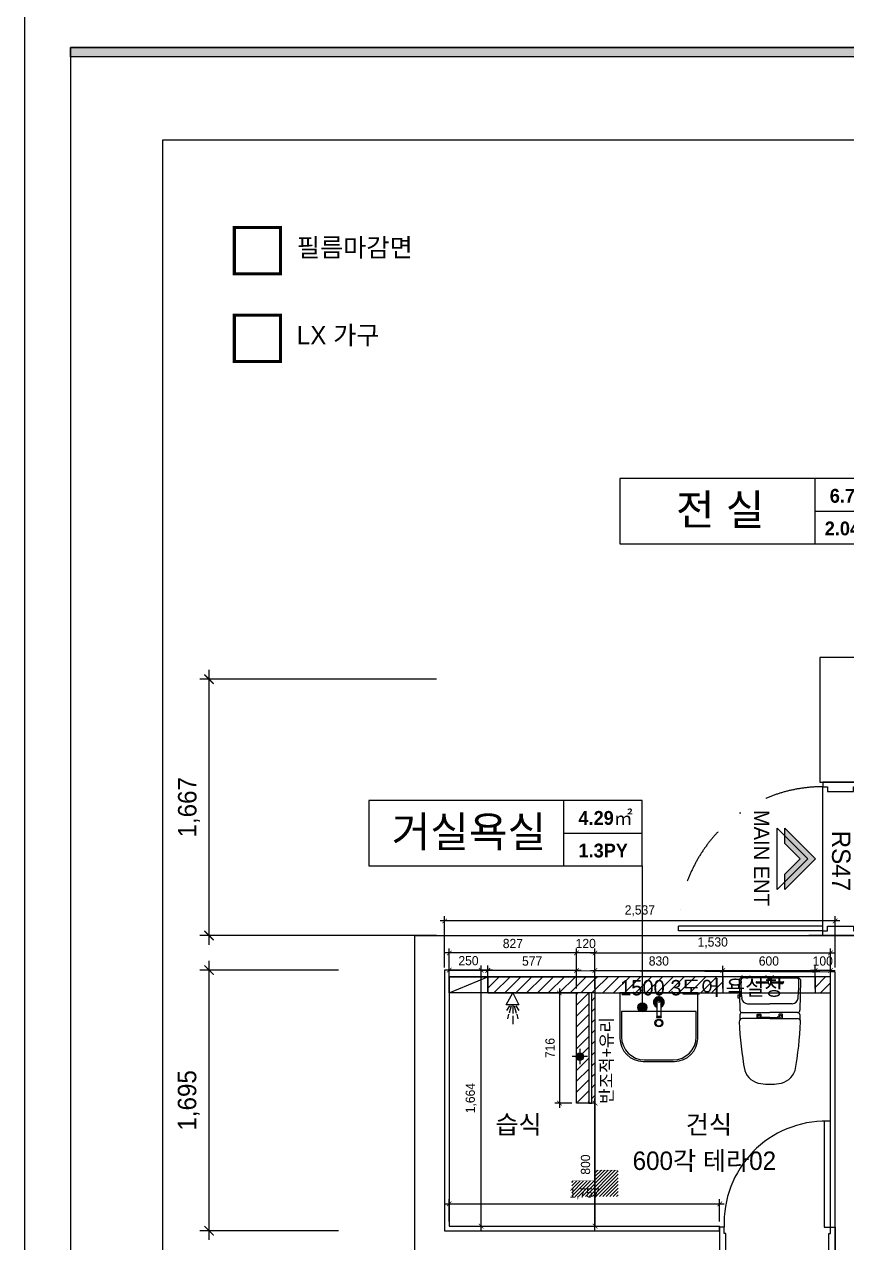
# Model space of a CAD drawing. Header units: millimetres. Extents: x 236955 to 308542, y 30900 to 88969.
# Drawn here: x 256942 to 262285, y 67578 to 75500 of the extents above; entities that cross this region are included whole.
import ezdxf
from ezdxf.enums import TextEntityAlignment as Align

# ---------------------------------------------------------------- set-up
doc = ezdxf.new("R2010")
doc.units = ezdxf.units.MM
doc.header["$LTSCALE"] = 100
doc.header["$PDMODE"] = 3
for name, pattern in [('DASHDOT', [25.4, 12.7, -6.35, 0, -6.35]), ('DASHEDX2', [1.5, 1, -0.5]), ('HID2', [1, 0.5, -0.5]), ('HIDDEN', [0.375, 0.25, -0.125])]:
    doc.linetypes.add(name, pattern=pattern)
doc.layers.get('DEFPOINTS').update_dxf_attribs({"color": 248})
for name, color, linetype in [('0-ELC TEXT', 7, 'Continuous'), ('03-TEXT', 3, 'Continuous'), ('03-WAL NEW', 3, 'Continuous'), ('06-FUR', 6, 'Continuous'), ('07-DIM WAL', 5, 'Continuous'), ('3.기호.계단선', 30, 'Continuous'), ('BATH', 4, 'Continuous'), ('C-LEVEL', 7, 'Continuous'), ('CO-BATH', 6, 'Continuous'), ('CO-DO-FR', 7, 'Continuous'), ('CO-DOOR', 8, 'Continuous'), ('F-DOOR', 6, 'Continuous'), ('F-SYM', 7, 'Continuous'), ('F-WALL1', 2, 'Continuous'), ('FIN', 7, 'Continuous'), ('FORM(YOURNAME)-1', 1, 'Continuous'), ('FORM(YOURNAME)-11', 1, 'Continuous'), ('HL', 6, 'HIDDEN'), ('TOILET-1', 6, 'Continuous'), ('설비', 140, 'Continuous')]:
    doc.layers.add(name, color=color, linetype=linetype)
doc.styles.add('HY 울릉도 L', font='')
doc.styles.add('YOURNAME', font='HY울릉도M.TTF')
doc.styles.add('넥슨고딕', font='NEXONLv1GothicBold.ttf')
doc.styles.add('코레일둥고', font='Korail_Round_Gothic_Medium.ttf')
doc.styles.get('HY 울릉도 L').set_extended_font_data('HY울릉도L')
doc.dimstyles.new('30', dxfattribs={"dimscale": 30, "dimtxt": 2, "dimasz": 1, "dimexe": 1, "dimexo": 1, "dimgap": 1, "dimtad": 1, "dimdec": 0, "dimrnd": 0.05, "dimdsep": 46, "dimlunit": 6, "dimtxsty": 'HY 울릉도 L', "dimblk": 'ARCHTICK', "dimcen": 2.5, "dimdle": 1, "dimclrd": 133, "dimclre": 133, "dimclrt": 30, "dimadec": 0, "dimazin": 0, "dimtfac": 1, "dimtdec": 0, "dimtix": 1, "dimtmove": 2, "dimatfit": 3, "dimldrblk": 'ARCHTICK', "dimfxl": 1, "dimlwd": -1, "dimlwe": -1, "dimarcsym": 0})
doc.dimstyles.new('60', dxfattribs={"dimscale": 60, "dimtxt": 2, "dimasz": 1, "dimexe": 1, "dimexo": 1, "dimgap": 1, "dimtad": 1, "dimdec": 0, "dimrnd": 0.05, "dimdsep": 46, "dimlunit": 6, "dimtxsty": 'HY 울릉도 L', "dimblk": 'ARCHTICK', "dimcen": 2.5, "dimdle": 1, "dimclrd": 133, "dimclre": 133, "dimclrt": 30, "dimadec": 0, "dimazin": 0, "dimtfac": 1, "dimtdec": 0, "dimtix": 1, "dimtmove": 2, "dimatfit": 3, "dimldrblk": 'ARCHTICK', "dimfxl": 1, "dimlwd": -1, "dimlwe": -1, "dimarcsym": 0})
pattern_1 = [(45, (9.923, -4), (-35.355339, 35.355339), [])]

# ---------------------------------------------------------------- blocks, each defined once
blk = doc.blocks.new('A$C4B2D31F0')
at = {"layer": 'FIN', "color": 4}
for p, q in [((185, 690.9), (20.4, 690.9)), ((37.2, 692.3), (24.7, 692.3)), ((37.2, 692.3), (49.7, 692.3)), ((200.9, 690.9), (365.5, 690.9)), ((47.7, 523.7), (192.9, 523.7)), ((338.2, 523.7), (192.9, 523.7)), ((12.6, 465.9), (192.9, 465.9)), ((192.9, 426.6), (13.7, 426.6)), ((373.3, 465.9), (192.9, 465.9)), ((192.9, 426.6), (372.2, 426.6))]:
    blk.add_line(p, q, dxfattribs=at)
for points in [[(20.4, 690.9), (7.9, 690.9, 0.421209), (-7.1, 675.5), (-2.4, 480.5, 0.001659)], [(365.5, 690.9), (378, 690.9, -0.421209), (392.9, 675.5), (388.3, 480.5, -0.001659)], [(12.6, 465.9, 0.371724), (-1.8, 451.2, 0.003515), (-1, 420.3, 0.320541)], [(373.3, 465.9, -0.371724), (387.7, 451.2, -0.003515), (386.9, 420.3, -0.320541)]]:
    blk.add_lwpolyline(points, format="xyb", dxfattribs=at)
for centre, radius, start, end in [((1004.3, 663.1), 1000, 179.31159, 185.94375), ((20.4, 674.9), 16, 90, 179.31159), ((24.7, 707.3), 15, 180, 270), ((49.7, 707.3), 15, 270, 0), ((365.5, 674.9), 16, 0.68841, 90), ((-618.4, 663.1), 1000, 354.05625, 0.68841), ((49.4, 563.7), 40, 185.94375, 267.51291), ((336.5, 563.7), 40, 272.48709, 354.05625), ((12.6, 480.9), 15, 181.36509, 270), ((373.3, 480.9), 15, 270, 358.63491), ((13.7, 406.6), 20, 90, 182.3333), ((2197.7, 495.6), 2205.9, 182.3333, 190.60807), ((-1811.8, 495.6), 2205.9, 349.39193, 357.6667), ((372.2, 406.6), 20, 357.6667, 90), ((148.7, 128.9), 125.5, 198.2964, 263.42408), ((237.2, 128.9), 125.5, 276.57592, 341.7036), ((192.9, 405.9), 405.9, 261.69926, 270), ((192.9, 405.9), 405.9, 270, 278.30074)]:
    blk.add_arc(centre, radius, start, end, dxfattribs=at)
at = {"layer": 'HL', "linetype": 'Continuous'}
for p, q in [((106.4, 666.3), (184.4, 666.3)), ((106.4, 659.3), (185.5, 659.3)), ((168.9, 697.3), (168.9, 707.3)), ((168.9, 697.3), (216.9, 697.3)), ((186, 692.5), (180.6, 697.3)), ((181.6, 685.5), (186, 692.5)), ((187, 651.2), (181.6, 685.5)), ((181.6, 685.5), (204.3, 685.5)), ((186, 692.5), (199.9, 692.5)), ((187, 651.2), (198.9, 651.2)), ((198.9, 651.2), (204.3, 685.5)), ((199.9, 692.5), (205.3, 697.3)), ((204.3, 685.5), (199.9, 692.5)), ((200.4, 659.3), (279.4, 659.3)), ((201.4, 666.3), (279.4, 666.3)), ((216.9, 697.3), (216.9, 707.3)), ((-16, 576.9), (-16, 564.8)), ((-12, 580.9), (-4.8, 580.9)), ((-12, 560.8), (-4.3, 560.8)), ((192.9, 433.7), (146.6, 433.7)), ((192.9, 433.7), (239.3, 433.7))]:
    blk.add_line(p, q, dxfattribs=at)
for points in [[(110.4, 426.6), (110.4, 450.8, -0.414214), (114.4, 454.8), (130.9, 454.8, -0.414214), (134.9, 450.8), (134.9, 435.2), (134.9, 426.6)], [(134.9, 435.2), (144.6, 435.2, -0.414214), (146.6, 433.2), (146.6, 426.6)], [(251, 435.2), (241.3, 435.2, 0.414214), (239.3, 433.2), (239.3, 426.6)], [(275.5, 426.6), (275.5, 450.8, 0.414214), (271.5, 454.8), (255, 454.8, 0.414214), (251, 450.8), (251, 435.2), (251, 426.6)]]:
    blk.add_lwpolyline(points, format="xyb", dxfattribs=at)
for centre in [(122.9, 440.9), (262.9, 440.9)]:
    blk.add_circle(centre, 8, dxfattribs=at)
for centre, radius, start, end in [((106.4, 662.8), 3.5, 90, 270), ((279.4, 662.8), 3.5, 270, 90), ((-12, 576.9), 4, 90, 180), ((-12, 564.8), 4, 180, 270)]:
    blk.add_arc(centre, radius, start, end, dxfattribs=at)
blk = doc.blocks.new('FORM-ELEVATION')
at = {"layer": 'FORM(YOURNAME)-11'}
h = blk.add_hatch(color=256, dxfattribs=at)
h.dxf.hatch_style = 1
h.paths.add_polyline_path([(-10309, 35708), (71691, 35708), (71691, 35508), (-10309, 35508)])
h.paths.add_polyline_path([(-10309, -21492), (71691, -21492), (71691, -21692), (-10309, -21692)])
at = {"layer": 'DEFPOINTS', "color": 158}
for points in [[(-10309, -21692), (71691, -21692), (71691, 35708), (-10309, 35708)], [(-8309, 33708), (61071, 33708), (61071, -19692), (-8309, -19692)]]:
    blk.add_lwpolyline(points, close=True, dxfattribs=at)
at = {"layer": 'FORM(YOURNAME)-11', "color": 250}
blk.add_lwpolyline([(-11309, -22692), (72691, -22692), (72691, 36708), (-11309, 36708)], close=True, dxfattribs=at)
at = {"layer": 'FORM(YOURNAME)-11'}
blk.add_lwpolyline([(-10309, 35708), (71691, 35708), (71691, 35508), (-10309, 35508)], close=True, dxfattribs=at)
at = {"layer": 'FORM(YOURNAME)-11', "color": 3, "style": 'YOURNAME'}
for tag, height, p in [('1', 450, (71041, -1219)), ('2', 450, (71041, -1863)), ('3', 450, (71041, -3150)), ('4', 450, (71041, -5081)), ('5', 515, (71041, -7398)), ('6', 515, (71041, -9650)), ('7', 515, (71041, -11903)), ('8', 515, (71041, -14155)), ('9', 515, (71041, -16408)), ('10', 515, (66791, -18596)), ('11', 515, (71041, -18660)), ('12', 515, (66791, -20848)), ('13', 515, (71041, -20848))]:
    blk.add_attdef(tag, text='', height=height, dxfattribs=at).set_placement(p, align=Align.MIDDLE_RIGHT)
blk = doc.blocks.new('F-SYM-ENT NAME')
at = {"layer": 'F-SYM'}
h = blk.add_hatch(color=1, dxfattribs=at)
h.dxf.hatch_style = 1
h.paths.add_polyline_path([(-181266.5, -29724.5), (-181466.5, -29924.5), (-181366.5, -29924.5), (-181266.5, -29824.5), (-181166.5, -29924.5), (-181066.5, -29924.5)])
at = {"layer": 'F-SYM', "color": 1}
for points in [[(-181266.5, -29724.5), (-181466.5, -29924.5), (-181366.5, -29924.5), (-181266.5, -29824.5), (-181166.5, -29924.5), (-181066.5, -29924.5)], [(-181266.5, -29774.5), (-181466.5, -29974.5), (-181066.5, -29974.5)]]:
    blk.add_lwpolyline(points, close=True, dxfattribs=at)
at = {"layer": 'F-SYM', "color": 1, "style": 'YOURNAME'}
blk.add_attdef('ENT', text='', height=100, dxfattribs=at).set_placement((-181266.5, -30024.5), align=Align.TOP_CENTER)
blk = doc.blocks.new('flooor')
at = {"layer": '3.기호.계단선'}
h = blk.add_hatch(color=256, dxfattribs=at)
h.dxf.hatch_style = 1
edge = h.paths.add_edge_path()
edge.add_arc((260550.6, 68787.5), 24, 0, 360)
for p, q in [((260600.6, 68787.5), (260500.6, 68787.5)), ((260550.6, 68837.5), (260550.6, 68737.5))]:
    blk.add_line(p, q, dxfattribs=at)
blk.add_circle((260550.6, 68787.5), 24, dxfattribs=at)
at = {"layer": 'CO-DO-FR'}
for points in [[(261459.6, 67678), (261459.6, 67478), (261489.6, 67478), (261489.6, 67518), (261499.6, 67518), (261499.6, 67638), (261489.6, 67638), (261489.6, 67678), (261459.6, 67678)], [(262209.6, 67678), (262209.6, 67478), (262179.6, 67478), (262179.6, 67518), (262169.6, 67518), (262169.6, 67638), (262179.6, 67638), (262179.6, 67678), (262209.6, 67678)]]:
    blk.add_lwpolyline(points, close=True, dxfattribs=at)
at = {"layer": 'CO-DOOR'}
blk.add_lwpolyline([(262139.6, 68368), (262139.6, 67678), (262179.6, 67678), (262179.6, 68368)], close=True, dxfattribs=at)
blk.add_arc((262149.6, 67707.4), 660.7, 89.13271, 182.55234, dxfattribs=at)
at = {"layer": 'F-DOOR'}
for p, q in [((262129.6, 69605.5), (262129.6, 70542.5)), ((262129.6, 69635.5), (261192.6, 69635.5)), ((261192.6, 69605.5), (261192.6, 69635.5)), ((262129.6, 69605.5), (262129.6, 69635.5)), ((262129.6, 69605.5), (261192.6, 69605.5)), ((262259.6, 69575.5), (262039.6, 69575.5)), ((262039.6, 69575.5), (262259.6, 69575.5))]:
    blk.add_line(p, q, dxfattribs=at)
for points in [[(262129.6, 70572.5), (262129.6, 70542.5), (262159.6, 70542.5), (262159.6, 70512.5), (262329.6, 70512.5), (262329.6, 70542.5), (262359.6, 70542.5), (262359.6, 70572.5), (262129.6, 70572.5)], [(262129.6, 69575.5), (262129.6, 69605.5), (262159.6, 69605.5), (262159.6, 69635.5), (262329.6, 69635.5), (262329.6, 69605.5), (262359.6, 69605.5), (262359.6, 69575.5), (262129.6, 69575.5)]]:
    blk.add_lwpolyline(points, dxfattribs=at)
at = {"layer": 'F-DOOR', "color": 1, "linetype": 'DASHDOT', "ltscale": 0.3}
blk.add_arc((262129.6, 69605.5), 937, 90, 180, dxfattribs=at)
at = {"layer": 'F-WALL1'}
blk.add_lwpolyline([(262109.6, 70572.5), (262379.6, 70572.5), (262379.6, 71382.5), (262109.6, 71382.5)], close=True, dxfattribs=at)
for points in [[(259479.6, 60619.5), (259479.6, 69575.5), (262379.6, 69575.5), (262379.6, 68460.5), (262464.6, 68460.5), (262464.6, 68300.5), (262379.6, 68300.5), (262379.6, 67500.5)], [(262209.6, 67500.5), (262209.5, 69336.5), (259672.6, 69350.5), (259672.6, 67655.5), (261459.6, 67655.5), (261459.6, 67500.5)]]:
    blk.add_lwpolyline(points, dxfattribs=at)
at = {"layer": 'F-SYM'}
ref = blk.add_blockref('F-SYM-ENT NAME', (291807, 251340.5), dxfattribs=dict(at, xscale=-1, rotation=270))
ref.add_attrib('ENT', 'MAIN ENT', dxfattribs={"color": 1, "height": 100, "rotation": 270, "style": 'YOURNAME'}).set_placement((261782.5, 70079.6), align=Align.TOP_CENTER)
blk = doc.blocks.new('_ArchTick')
at = {"color": 0, "linetype": 'ByBlock', "const_width": 0.15}
blk.add_lwpolyline([(-0.5, -0.5), (0.5, 0.5)], dxfattribs=at)
blk = doc.blocks.new('*D65')
at = {"layer": '07-DIM WAL', "color": 133}
for p, q in [((258141.9, 67595.5), (258141.9, 69410.5)), ((258981.9, 69350.5), (258081.9, 69350.5)), ((258981.9, 67655.5), (258081.9, 67655.5))]:
    blk.add_line(p, q, dxfattribs=at)
at = {"layer": 'DEFPOINTS', "color": 0}
for p in [(258141.9, 69350.5), (259041.9, 69350.5), (259041.9, 67655.5)]:
    blk.add_point(p, dxfattribs=at)
at = {"layer": '07-DIM WAL', "color": 133, "xscale": 60, "yscale": 60, "zscale": 60}
for p, rotation in [((258141.9, 69350.5), 90), ((258141.9, 67655.5), 270)]:
    blk.add_blockref('_ArchTick', p, dxfattribs=dict(at, rotation=rotation))
at = {"layer": '07-DIM WAL', "color": 30, "insert": (258009.9, 68503), "char_height": 120, "attachment_point": 5, "rotation": 90, "style": 'HY 울릉도 L'}
blk.add_mtext('1,695', dxfattribs=at)
blk = doc.blocks.new('*D66')
at = {"layer": '07-DIM WAL', "color": 133}
for p, q in [((258141.9, 69515.5), (258141.9, 71302.5)), ((259619.6, 71242.5), (258081.9, 71242.5)), ((259619.6, 69575.5), (258081.9, 69575.5))]:
    blk.add_line(p, q, dxfattribs=at)
at = {"layer": 'DEFPOINTS', "color": 0}
for p in [(258141.9, 71242.5), (259679.6, 71242.5), (259679.6, 69575.5)]:
    blk.add_point(p, dxfattribs=at)
at = {"layer": '07-DIM WAL', "color": 133, "xscale": 60, "yscale": 60, "zscale": 60}
for p, rotation in [((258141.9, 71242.5), 90), ((258141.9, 69575.5), 270)]:
    blk.add_blockref('_ArchTick', p, dxfattribs=dict(at, rotation=rotation))
at = {"layer": '07-DIM WAL', "color": 30, "insert": (258011.3, 70409), "char_height": 120, "attachment_point": 5, "rotation": 90, "style": 'HY 울릉도 L'}
blk.add_mtext('1,667', dxfattribs=at)
blk = doc.blocks.new('*D232')
at = {"layer": '07-DIM WAL', "color": 133}
for p, q in [((260649.5, 67655.5), (260649.5, 68515.5)), ((260679.5, 68485.5), (260679.5, 68485.5)), ((260679.5, 67685.5), (260679.5, 67685.5))]:
    blk.add_line(p, q, dxfattribs=at)
at = {"layer": 'DEFPOINTS', "color": 0}
for p in [(260649.5, 68485.5), (260649.5, 68485.5), (260649.5, 67685.5)]:
    blk.add_point(p, dxfattribs=at)
at = {"layer": '07-DIM WAL', "color": 133, "xscale": 30, "yscale": 30, "zscale": 30}
for p, rotation in [((260649.5, 68485.5), 90), ((260649.5, 67685.5), 270)]:
    blk.add_blockref('_ArchTick', p, dxfattribs=dict(at, rotation=rotation))
at = {"layer": '07-DIM WAL', "color": 30, "insert": (260588.2, 68085.5), "char_height": 60, "attachment_point": 5, "rotation": 90, "style": 'HY 울릉도 L'}
blk.add_mtext('800', dxfattribs=at)
blk = doc.blocks.new('AC-8')
at = {"layer": 'BATH'}
for p, q in [((-50.8, 54), (-0.1, 142.7)), ((-0.1, 142.7), (45.4, 54)), ((45.4, 54), (-50.8, 54)), ((-24.7, 46.5), (-46.3, 12.2)), ((-13.5, 47.3), (-27.7, -7.9)), ((-1.6, 49.5), (-1.6, -10.8)), ((10.4, 47.3), (24.5, -7.9)), ((21.6, 46.5), (43.2, 12.2)), ((-31.4, -16.2), (-41.1, -49)), ((-1.6, -27.3), (-1.6, -88.5)), ((28.3, -16.2), (38, -49))]:
    blk.add_line(p, q, dxfattribs=at)
blk = doc.blocks.new('B-003')
blk.add_line((0, 0), (0, -65))
at = {"layer": 'CO-BATH'}
for p, q in [((-252.5, 0), (-252.5, -295)), ((252.5, 0), (-252.5, 0)), ((252.5, -295), (252.5, 0)), ((-102.5, -445), (102.5, -445))]:
    blk.add_line(p, q, dxfattribs=at)
at = {"layer": 'CO-BATH', "color": 8}
for p, q in [((-12.5, -60), (-12.5, -150.5)), ((12.5, -60), (12.5, -150.5)), ((-242.5, -120), (-242.5, -285)), ((242.5, -120), (-242.5, -120)), ((-14.5, -155.5), (-14.5, -160.5)), ((-13.5, -150.5), (-13.5, -155.5)), ((13.5, -150.5), (13.5, -155.5)), ((14.5, -155.5), (14.5, -160.5)), ((242.5, -285), (242.5, -120)), ((-14.5, -160.5), (14.5, -160.5)), ((-92.5, -435), (92.5, -435))]:
    blk.add_line(p, q, dxfattribs=at)
at = {"layer": 'CO-BATH', "color": 251}
for p, q in [((-14.5, -155.5), (14.5, -155.5)), ((-13.5, -150.5), (13.5, -150.5))]:
    blk.add_line(p, q, dxfattribs=at)
at = {"layer": 'CO-BATH', "color": 8}
blk.add_circle((0, -195), 25, dxfattribs=at)
at = {"layer": 'CO-BATH', "color": 251}
blk.add_circle((0, -195), 20, dxfattribs=at)
at = {"layer": 'CO-BATH', "color": 8}
for centre, radius, start, end in [((0, -60), 35, 290.92481, 249.07514), ((0, -60), 12.5, 359.99998, 179.99998), ((-92.5, -285), 150, 180, 270), ((92.5, -285), 150, 270, 0)]:
    blk.add_arc(centre, radius, start, end, dxfattribs=at)
at = {"layer": 'CO-BATH', "color": 251}
for radius, start, end in [(30, 294.62429, 245.37566), (25, 299.99998, 239.99998), (18, 313.98294, 226.01701)]:
    blk.add_arc((0, -60), radius, start, end, dxfattribs=at)
at = {"layer": 'CO-BATH'}
for centre, start, end in [((-102.5, -295), 180, 270), ((102.5, -295), 270, 0)]:
    blk.add_arc(centre, 150, start, end, dxfattribs=at)
blk = doc.blocks.new('*D346')
at = {"layer": '07-DIM WAL', "color": 133}
for p, q in [((259982.6, 69349.9), (259672.6, 69349.9)), ((259702.6, 69336.5), (259702.6, 69379.9)), ((259952.6, 69336.5), (259952.6, 69379.9))]:
    blk.add_line(p, q, dxfattribs=at)
at = {"layer": 'DEFPOINTS', "color": 0}
for p in [(259702.6, 69349.9), (259702.6, 69306.5), (259952.6, 69306.5)]:
    blk.add_point(p, dxfattribs=at)
at = {"layer": '07-DIM WAL', "color": 133, "xscale": 30, "yscale": 30, "zscale": 30, "rotation": 180}
blk.add_blockref('_ArchTick', (259702.6, 69349.9), dxfattribs=at)
at = {"layer": '07-DIM WAL', "color": 133, "xscale": 30, "yscale": 30, "zscale": 30}
blk.add_blockref('_ArchTick', (259952.6, 69349.9), dxfattribs=at)
at = {"layer": '07-DIM WAL', "color": 30, "insert": (259827.6, 69411.3), "char_height": 60, "attachment_point": 5, "style": 'HY 울릉도 L'}
blk.add_mtext('250', dxfattribs=at)
blk = doc.blocks.new('*D347')
at = {"layer": '07-DIM WAL', "color": 133}
for p, q in [((260559.5, 69347.8), (259922.6, 69347.8)), ((259952.6, 69231.5), (259952.6, 69377.8)), ((260529.5, 69231.5), (260529.5, 69377.8))]:
    blk.add_line(p, q, dxfattribs=at)
at = {"layer": 'DEFPOINTS', "color": 0}
for p in [(259952.6, 69347.8), (259952.6, 69201.5), (260529.5, 69201.5)]:
    blk.add_point(p, dxfattribs=at)
at = {"layer": '07-DIM WAL', "color": 133, "xscale": 30, "yscale": 30, "zscale": 30, "rotation": 180}
blk.add_blockref('_ArchTick', (259952.6, 69347.8), dxfattribs=at)
at = {"layer": '07-DIM WAL', "color": 133, "xscale": 30, "yscale": 30, "zscale": 30}
blk.add_blockref('_ArchTick', (260529.5, 69347.8), dxfattribs=at)
at = {"layer": '07-DIM WAL', "color": 30, "insert": (260241.1, 69408.5), "char_height": 60, "attachment_point": 5, "style": 'HY 울릉도 L'}
blk.add_mtext('577', dxfattribs=at)
blk = doc.blocks.new('*D348')
at = {"layer": '07-DIM WAL', "color": 133}
for p, q in [((260529.5, 69231.5), (260529.5, 69491.6)), ((260649.5, 69231.5), (260649.5, 69491.6)), ((260529.5, 69461.6), (260499.5, 69461.6)), ((260649.5, 69461.6), (260529.5, 69461.6)), ((260649.5, 69461.6), (260679.5, 69461.6))]:
    blk.add_line(p, q, dxfattribs=at)
at = {"layer": 'DEFPOINTS', "color": 0}
for p in [(260529.5, 69461.6), (260529.5, 69201.5), (260649.5, 69201.5)]:
    blk.add_point(p, dxfattribs=at)
at = {"layer": '07-DIM WAL', "color": 133, "xscale": 30, "yscale": 30, "zscale": 30}
blk.add_blockref('_ArchTick', (260529.5, 69461.6), dxfattribs=at)
at = {"layer": '07-DIM WAL', "color": 133, "xscale": 30, "yscale": 30, "zscale": 30, "rotation": 180}
blk.add_blockref('_ArchTick', (260649.5, 69461.6), dxfattribs=at)
at = {"layer": '07-DIM WAL', "color": 30, "insert": (260589.5, 69522.8), "char_height": 60, "attachment_point": 5, "style": 'HY 울릉도 L'}
blk.add_mtext('120', dxfattribs=at)
blk = doc.blocks.new('*D349')
at = {"layer": '07-DIM WAL', "color": 133}
for p, q in [((259702.6, 69231.5), (259702.6, 69491.6)), ((260529.5, 69231.5), (260529.5, 69491.6)), ((260559.5, 69461.6), (259672.6, 69461.6))]:
    blk.add_line(p, q, dxfattribs=at)
at = {"layer": 'DEFPOINTS', "color": 0}
for p in [(259702.6, 69461.6), (259702.6, 69201.5), (260529.5, 69201.5)]:
    blk.add_point(p, dxfattribs=at)
at = {"layer": '07-DIM WAL', "color": 133, "xscale": 30, "yscale": 30, "zscale": 30, "rotation": 180}
blk.add_blockref('_ArchTick', (259702.6, 69461.6), dxfattribs=at)
at = {"layer": '07-DIM WAL', "color": 133, "xscale": 30, "yscale": 30, "zscale": 30}
blk.add_blockref('_ArchTick', (260529.5, 69461.6), dxfattribs=at)
at = {"layer": '07-DIM WAL', "color": 30, "insert": (260116.1, 69522.9), "char_height": 60, "attachment_point": 5, "style": 'HY 울릉도 L'}
blk.add_mtext('827', dxfattribs=at)
blk = doc.blocks.new('*D350')
at = {"layer": '07-DIM WAL', "color": 133}
for p, q in [((260649.5, 69231.5), (260649.5, 69491.6)), ((262179.5, 69231.5), (262179.5, 69491.6)), ((260619.5, 69461.6), (262209.5, 69461.6))]:
    blk.add_line(p, q, dxfattribs=at)
at = {"layer": 'DEFPOINTS', "color": 0}
for p in [(262179.5, 69461.6), (260649.5, 69201.5), (262179.5, 69201.5)]:
    blk.add_point(p, dxfattribs=at)
at = {"layer": '07-DIM WAL', "color": 133, "xscale": 30, "yscale": 30, "zscale": 30, "rotation": 180}
blk.add_blockref('_ArchTick', (260649.5, 69461.6), dxfattribs=at)
at = {"layer": '07-DIM WAL', "color": 133, "xscale": 30, "yscale": 30, "zscale": 30}
blk.add_blockref('_ArchTick', (262179.5, 69461.6), dxfattribs=at)
at = {"layer": '07-DIM WAL', "color": 30, "insert": (261414.5, 69527.5), "char_height": 60, "attachment_point": 5, "style": 'HY 울릉도 L'}
blk.add_mtext('1,530', dxfattribs=at)
blk = doc.blocks.new('*D351')
at = {"layer": '07-DIM WAL', "color": 133}
for p, q in [((260619.5, 69347.8), (261509.5, 69347.8)), ((260649.5, 69231.5), (260649.5, 69377.8)), ((261479.5, 69231.5), (261479.5, 69377.8))]:
    blk.add_line(p, q, dxfattribs=at)
at = {"layer": 'DEFPOINTS', "color": 0}
for p in [(261479.5, 69347.8), (260649.5, 69201.5), (261479.5, 69201.5)]:
    blk.add_point(p, dxfattribs=at)
at = {"layer": '07-DIM WAL', "color": 133, "xscale": 30, "yscale": 30, "zscale": 30, "rotation": 180}
blk.add_blockref('_ArchTick', (260649.5, 69347.8), dxfattribs=at)
at = {"layer": '07-DIM WAL', "color": 133, "xscale": 30, "yscale": 30, "zscale": 30}
blk.add_blockref('_ArchTick', (261479.5, 69347.8), dxfattribs=at)
at = {"layer": '07-DIM WAL', "color": 30, "insert": (261064.5, 69409.2), "char_height": 60, "attachment_point": 5, "style": 'HY 울릉도 L'}
blk.add_mtext('830', dxfattribs=at)
blk = doc.blocks.new('*D352')
at = {"layer": '07-DIM WAL', "color": 133}
for p, q in [((261449.5, 69347.8), (262109.5, 69347.8)), ((261479.5, 69231.5), (261479.5, 69377.8)), ((262079.5, 69231.5), (262079.5, 69377.8))]:
    blk.add_line(p, q, dxfattribs=at)
at = {"layer": 'DEFPOINTS', "color": 0}
for p in [(262079.5, 69347.8), (261479.5, 69201.5), (262079.5, 69201.5)]:
    blk.add_point(p, dxfattribs=at)
at = {"layer": '07-DIM WAL', "color": 133, "xscale": 30, "yscale": 30, "zscale": 30, "rotation": 180}
blk.add_blockref('_ArchTick', (261479.5, 69347.8), dxfattribs=at)
at = {"layer": '07-DIM WAL', "color": 133, "xscale": 30, "yscale": 30, "zscale": 30}
blk.add_blockref('_ArchTick', (262079.5, 69347.8), dxfattribs=at)
at = {"layer": '07-DIM WAL', "color": 30, "insert": (261779.5, 69409.1), "char_height": 60, "attachment_point": 5, "style": 'HY 울릉도 L'}
blk.add_mtext('600', dxfattribs=at)
blk = doc.blocks.new('*D353')
at = {"layer": '07-DIM WAL', "color": 133}
for p, q in [((262079.5, 69347.8), (262049.5, 69347.8)), ((262079.5, 69231.5), (262079.5, 69377.8)), ((262179.5, 69347.8), (262079.5, 69347.8)), ((262179.5, 69231.5), (262179.5, 69377.8)), ((262179.5, 69347.8), (262209.5, 69347.8))]:
    blk.add_line(p, q, dxfattribs=at)
at = {"layer": 'DEFPOINTS', "color": 0}
for p in [(262079.5, 69347.8), (262079.5, 69201.5), (262179.5, 69201.5)]:
    blk.add_point(p, dxfattribs=at)
at = {"layer": '07-DIM WAL', "color": 133, "xscale": 30, "yscale": 30, "zscale": 30}
blk.add_blockref('_ArchTick', (262079.5, 69347.8), dxfattribs=at)
at = {"layer": '07-DIM WAL', "color": 133, "xscale": 30, "yscale": 30, "zscale": 30, "rotation": 180}
blk.add_blockref('_ArchTick', (262179.5, 69347.8), dxfattribs=at)
at = {"layer": '07-DIM WAL', "color": 30, "insert": (262129.5, 69409.1), "char_height": 60, "attachment_point": 5, "style": 'HY 울릉도 L'}
blk.add_mtext('100', dxfattribs=at)
blk = doc.blocks.new('*D354')
at = {"layer": '07-DIM WAL', "color": 133}
for p, q in [((260499.5, 69201.5), (260388.2, 69201.5)), ((260418.2, 69231.5), (260418.2, 68455.5)), ((260499.5, 68485.5), (260388.2, 68485.5))]:
    blk.add_line(p, q, dxfattribs=at)
at = {"layer": 'DEFPOINTS', "color": 0}
for p in [(260529.5, 69201.5), (260418.2, 68485.5), (260529.5, 68485.5)]:
    blk.add_point(p, dxfattribs=at)
at = {"layer": '07-DIM WAL', "color": 133, "xscale": 30, "yscale": 30, "zscale": 30}
for p, rotation in [((260418.2, 69201.5), 90), ((260418.2, 68485.5), 270)]:
    blk.add_blockref('_ArchTick', p, dxfattribs=dict(at, rotation=rotation))
at = {"layer": '07-DIM WAL', "color": 30, "insert": (260357.6, 68843.5), "char_height": 60, "attachment_point": 5, "rotation": 90, "style": 'HY 울릉도 L'}
blk.add_mtext('716', dxfattribs=at)
blk = doc.blocks.new('*D382')
at = {"color": 133}
for p, q in [((259672.6, 67830), (261489.6, 67830)), ((259702.6, 67715.5), (259702.6, 67860)), ((261459.6, 67715.5), (261459.6, 67860))]:
    blk.add_line(p, q, dxfattribs=at)
at = {"layer": 'DEFPOINTS', "color": 0}
for p in [(261459.6, 67830), (259702.6, 67685.5), (261459.6, 67685.5)]:
    blk.add_point(p, dxfattribs=at)
at = {"color": 133, "xscale": 30, "yscale": 30, "zscale": 30, "rotation": 180}
blk.add_blockref('_ArchTick', (259702.6, 67830), dxfattribs=at)
at = {"color": 133, "xscale": 30, "yscale": 30, "zscale": 30}
blk.add_blockref('_ArchTick', (261459.6, 67830), dxfattribs=at)
at = {"color": 30, "insert": (260581.1, 67895.3), "char_height": 60, "attachment_point": 5, "style": 'HY 울릉도 L'}
blk.add_mtext('1,757', dxfattribs=at)
blk = doc.blocks.new('*D383')
at = {"color": 133}
for p, q in [((259702.6, 69349.9), (259940, 69349.9)), ((259910, 67655.5), (259910, 69379.9)), ((259732.6, 67685.5), (259940, 67685.5))]:
    blk.add_line(p, q, dxfattribs=at)
at = {"layer": 'DEFPOINTS', "color": 0}
for p in [(259672.6, 69349.9), (259910, 69349.9), (259702.6, 67685.5)]:
    blk.add_point(p, dxfattribs=at)
at = {"color": 133, "xscale": 30, "yscale": 30, "zscale": 30}
for p, rotation in [((259910, 69349.9), 90), ((259910, 67685.5), 270)]:
    blk.add_blockref('_ArchTick', p, dxfattribs=dict(at, rotation=rotation))
at = {"color": 30, "insert": (259844.7, 68517.7), "char_height": 60, "attachment_point": 5, "rotation": 90, "style": 'HY 울릉도 L'}
blk.add_mtext('1,664', dxfattribs=at)
blk = doc.blocks.new('*D384')
at = {"color": 133}
for p, q in [((262239.5, 69670), (259642.6, 69670)), ((259672.6, 69366.5), (259672.6, 69700)), ((262209.5, 69366.5), (262209.5, 69700))]:
    blk.add_line(p, q, dxfattribs=at)
at = {"layer": 'DEFPOINTS', "color": 0}
for p in [(259672.6, 69670), (259672.6, 69336.5), (262209.5, 69336.5)]:
    blk.add_point(p, dxfattribs=at)
at = {"color": 133, "xscale": 30, "yscale": 30, "zscale": 30, "rotation": 180}
blk.add_blockref('_ArchTick', (259672.6, 69670), dxfattribs=at)
at = {"color": 133, "xscale": 30, "yscale": 30, "zscale": 30}
blk.add_blockref('_ArchTick', (262209.5, 69670), dxfattribs=at)
at = {"color": 30, "insert": (260941.1, 69736), "char_height": 60, "attachment_point": 5, "style": 'HY 울릉도 L'}
blk.add_mtext('2,537', dxfattribs=at)

msp = doc.modelspace()

# ---------------------------------------------------------------- hatches: boundary and pattern name
at = {"layer": '0-ELC TEXT'}
h = msp.add_hatch(color=256, dxfattribs=at)
h.dxf.hatch_style = 1
edge = h.paths.add_edge_path()
edge.add_arc((260957.2, 69108), 30, 180, 540)
at = {"layer": '03-WAL NEW'}
h = msp.add_hatch(dxfattribs=at)
h.set_pattern_fill('_USER', color=256, scale=50, angle=45, pattern_type=0)
h.set_pattern_definition(pattern_1)
h.paths.add_polyline_path([(259952.6, 69201.5), (260649.5, 69201.5), (260649.5, 69306.5), (259952.6, 69306.5)])
h = msp.add_hatch(dxfattribs=at)
h.set_pattern_fill('_USER', color=8, scale=50, angle=45, pattern_type=0)
h.set_pattern_definition(pattern_1)
h.paths.add_polyline_path([(262179.5, 69306.5), (262079.5, 69306.5), (262079.5, 69201.5), (262179.5, 69201.5)])
h.paths.add_polyline_path([(261479.5, 69306.5), (260967.1, 69306.5), (260967.1, 69201.5), (261317, 69201.5), (261479.5, 69201.5)])
h.paths.add_polyline_path([(260967.1, 69306.5), (260649.5, 69306.5), (260649.5, 69201.5), (260967.1, 69201.5)])
h = msp.add_hatch(dxfattribs=at)
h.set_pattern_fill('_USER', color=8, scale=50, angle=45, pattern_type=0)
h.set_pattern_definition([(45, (9.923, -10873.33), (-35.355339, 35.355339), [])])
h.paths.add_polyline_path([(260609.5, 69201.5), (260529.5, 69201.5), (260529.5, 68491.5), (260609.5, 68491.5)])
h.paths.add_polyline_path([(260649.5, 69201.5), (260629.5, 69201.5), (260629.5, 68491.5), (260649.5, 68491.5)])
at = {"layer": 'C-LEVEL'}
h = msp.add_hatch(dxfattribs=at)
h.set_pattern_fill('ANSI31', color=1, scale=5)
h.set_pattern_definition([(45, (582312.108, 91974.655), (-11.22532015, 11.22532015), [])])
h.paths.add_polyline_path([(260799.5, 67878.9), (260499.5, 67878.9), (260499.5, 67978.9), (260649.5, 67978.9), (260649.5, 68048.9), (260799.5, 68048.9)])

# ---------------------------------------------------------------- linework, layer by layer
msp.add_lwpolyline([(260609.5, 68485.5), (260629.5, 68485.5), (260629.5, 69201.5), (260609.5, 69201.5)], close=True)
at = {"layer": '0-ELC TEXT'}
for p, q in [((262080.3, 72123), (262080.3, 72547.5)), ((262080.3, 72335.3), (262589.9, 72335.3)), ((260447.6, 70028.4), (260447.6, 70452.9)), ((260447.6, 70240.7), (260957.2, 70240.7)), ((260957.2, 70028.4), (260957.2, 69108))]:
    msp.add_line(p, q, dxfattribs=at)
for points in [[(260811.6, 72123), (262589.9, 72123), (262589.9, 72547.5), (260811.6, 72547.5)], [(259179, 70028.4), (260957.2, 70028.4), (260957.2, 70452.9), (259179, 70452.9)]]:
    msp.add_lwpolyline(points, close=True, dxfattribs=at)
msp.add_circle((260957.2, 69108), 30, dxfattribs=at)
at = {"layer": '03-WAL NEW'}
for p, q in [((261479.5, 69306.5), (261479.5, 69201.5)), ((262079.5, 69306.5), (262079.5, 69201.5))]:
    msp.add_line(p, q, dxfattribs=at)
for points in [[(260529.5, 69306.5), (259952.6, 69306.5), (259952.6, 69201.5), (260529.5, 69201.5)], [(260649.5, 69201.5), (262179.5, 69201.5), (262179.5, 69306.5), (260649.5, 69306.5)], [(260649.5, 69201.5), (260649.5, 68485.5), (260529.5, 68485.5), (260529.5, 69201.5)]]:
    msp.add_lwpolyline(points, dxfattribs=at)
msp.add_lwpolyline([(260649.5, 69201.5), (259952.6, 69201.5), (259952.6, 69306.5), (260649.5, 69306.5)], close=True, dxfattribs=at)
at = {"layer": '06-FUR'}
msp.add_line((259702.6, 69201.5), (259952.6, 69306.5), dxfattribs=at)
msp.add_lwpolyline([(259952.6, 69201.5), (259702.6, 69201.5), (259702.6, 69306.5), (259952.6, 69306.5)], close=True, dxfattribs=at)
at = {"layer": '3.기호.계단선', "linetype": 'HID2', "const_width": 20}
msp.add_lwpolyline([(258305.9, 73308.3), (258605.9, 73308.3), (258605.9, 73608.3), (258305.9, 73608.3)], close=True, dxfattribs=at)
at = {"layer": 'BATH'}
msp.add_line((261459.6, 67655.5), (261459.6, 67685.5), dxfattribs=at)
msp.add_lwpolyline([(262179.5, 67674), (262179.5, 69306.5), (259702.6, 69306.5), (259702.6, 67685.5), (261459.6, 67685.5)], dxfattribs=at)
at = {"layer": 'C-LEVEL'}
msp.add_line((260649.5, 68495.5), (260649.5, 67685.5), dxfattribs=at)
at = {"layer": 'C-LEVEL', "color": 2, "const_width": 2}
msp.add_lwpolyline([(260499.5, 67978.9), (260649.5, 67978.9), (260649.5, 68048.9), (260799.5, 68048.9)], dxfattribs=at)
at = {"layer": '설비', "color": 140, "const_width": 20}
msp.add_lwpolyline([(258305.9, 73878.6), (258605.9, 73878.6), (258605.9, 74178.6), (258305.9, 74178.6)], close=True, dxfattribs=at)

# ---------------------------------------------------------------- block references
msp.add_blockref('flooor', (0, 0))
at = {"layer": 'CO-BATH'}
for name, p in [('A$C4B2D31F0', (261593, 68608.1)), ('B-003', (261064.5, 69201.5))]:
    msp.add_blockref(name, p, dxfattribs=at)
at = {"layer": 'FORM(YOURNAME)-1', "xscale": 0.3, "yscale": 0.3, "zscale": 0.3}
msp.add_blockref('FORM-ELEVATION', (260334.4, 64637.5), dxfattribs=at)
at = {"layer": 'TOILET-1', "linetype": 'Continuous', "xscale": 0.873786407766195, "yscale": 0.873786407766195, "zscale": 0.873786407766195}
msp.add_blockref('AC-8', (260116.1, 69076.8), dxfattribs=at)

# ---------------------------------------------------------------- texts
at = {"layer": '0-ELC TEXT', "color": 7, "linetype": 'DASHEDX2', "style": '코레일둥고'}
msp.add_text('반조적+유리', height=80, rotation=90, dxfattribs=at).set_placement((260764.5, 68481.1))
at = {"layer": '0-ELC TEXT', "style": '코레일둥고'}
for s, p in [('습식', (260002.2, 68285.8)), ('건식', (261239.3, 68285.8))]:
    msp.add_text(s, height=120, dxfattribs=at).set_placement(p)
at = {"layer": '03-TEXT'}
for s, height, style, p in [('6.74㎡', 90, '넥슨고딕', (262351.1, 72389.4)), ('전 실', 200, '코레일둥고', (261463, 72244.4)), ('2.04PY', 90, '넥슨고딕', (262335.7, 72177.1)), ('거실욕실', 200, '코레일둥고', (259830.3, 70149.8)), ('4.29㎡', 90, '넥슨고딕', (260718.4, 70294.8)), ('1.3PY', 90, '넥슨고딕', (260703, 70082.5))]:
    msp.add_text(s, height=height, dxfattribs=dict(at, style=style)).set_placement(p, align=Align.CENTER)
at = {"layer": '3.기호.계단선', "linetype": 'HID2', "style": '코레일둥고'}
msp.add_text('LX 가구', height=120, dxfattribs=at).set_placement((258712.3, 73418.9))
at = {"layer": '설비', "color": 140, "style": '코레일둥고'}
for s, height, p in [('필름마감면', 120, (258712.3, 73989.1)), ('1500 3도어 욕실장', 100, (260812, 69185.8)), ('600각 테라02', 120, (260894.3, 68050.5))]:
    msp.add_text(s, height=height, dxfattribs=at).set_placement(p)
msp.add_text('RS47', height=120, rotation=270, dxfattribs=at).set_placement((262189.8, 70256.7))

# ---------------------------------------------------------------- dimensions: what is measured, and where the dimension line sits
for base, p1, p2, picture, middle in [((259672.6, 69670), (262209.5, 69336.5), (259672.6, 69336.5), '*D384', (260941.1, 69736)), ((261459.6, 67830), (259702.6, 67685.5), (261459.6, 67685.5), '*D382', (260581.1, 67895.3))]:
    dim = msp.add_linear_dim(base=base, p1=p1, p2=p2, dimstyle='30', override={"dimfxl": 1.25})
    dim.commit()
    dim.dimension.update_dxf_attribs({"geometry": picture, "text_midpoint": middle})
dim = msp.add_linear_dim(base=(259910, 69349.9), p1=(259702.6, 67685.5), p2=(259672.6, 69349.9), angle=90, dimstyle='30', override={"dimfxl": 1.25})
dim.commit()
dim.dimension.update_dxf_attribs({"geometry": '*D383', "text_midpoint": (259844.7, 68517.7)})
at = {"layer": '07-DIM WAL'}
for base, p1, p2, dimstyle, picture, middle in [((258141.9, 71242.5), (259679.6, 69575.5), (259679.6, 71242.5), '60', '*D66', (258011.3, 70409)), ((258141.9, 69350.5), (259041.9, 67655.5), (259041.9, 69350.5), '60', '*D65', (258009.9, 68503)), ((260649.5, 68485.5), (260649.5, 67685.5), (260649.5, 68485.5), '30', '*D232', (260588.2, 68085.5))]:
    dim = msp.add_linear_dim(base=base, p1=p1, p2=p2, angle=90, dimstyle=dimstyle, dxfattribs=at)
    dim.commit()
    dim.dimension.update_dxf_attribs({"geometry": picture, "text_midpoint": middle})
for base, p1, p2, picture, middle in [((259702.6, 69461.6), (260529.5, 69201.5), (259702.6, 69201.5), '*D349', (260116.1, 69522.9)), ((260529.5, 69461.6), (260649.5, 69201.5), (260529.5, 69201.5), '*D348', (260589.5, 69522.8)), ((262179.5, 69461.6), (260649.5, 69201.5), (262179.5, 69201.5), '*D350', (261414.5, 69527.5)), ((259702.6, 69349.9), (259952.6, 69306.5), (259702.6, 69306.5), '*D346', (259827.6, 69411.3)), ((259952.6, 69347.8), (260529.5, 69201.5), (259952.6, 69201.5), '*D347', (260241.1, 69408.5)), ((261479.5, 69347.8), (260649.5, 69201.5), (261479.5, 69201.5), '*D351', (261064.5, 69409.2)), ((262079.5, 69347.8), (261479.5, 69201.5), (262079.5, 69201.5), '*D352', (261779.5, 69409.1)), ((262079.5, 69347.8), (262179.5, 69201.5), (262079.5, 69201.5), '*D353', (262129.5, 69409.1))]:
    dim = msp.add_linear_dim(base=base, p1=p1, p2=p2, dimstyle='30', override={"dimfxl": 1.25}, dxfattribs=at)
    dim.commit()
    dim.dimension.update_dxf_attribs({"geometry": picture, "text_midpoint": middle})
dim = msp.add_linear_dim(base=(260418.2, 68485.5), p1=(260529.5, 69201.5), p2=(260529.5, 68485.5), angle=90, dimstyle='30', override={"dimfxl": 1.25}, dxfattribs=at)
dim.commit()
dim.dimension.update_dxf_attribs({"geometry": '*D354', "text_midpoint": (260357.6, 68843.5)})

doc.saveas('drawing.dxf')
